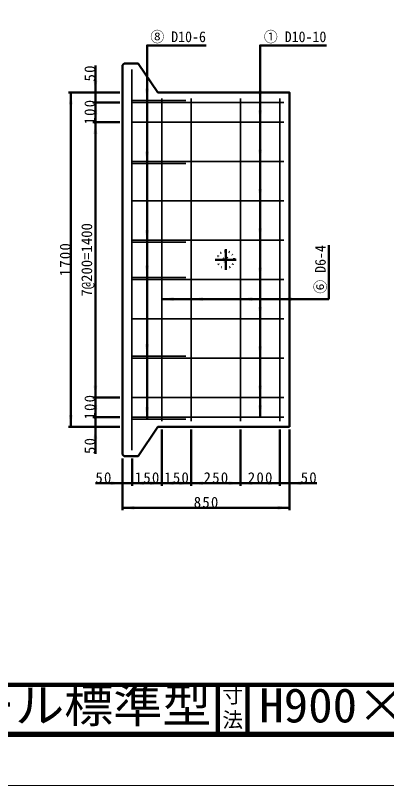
# Model space of a CAD drawing. Units: millimetres, scale not verified, with parts at other scales. Extents: x -2102 to 2102, y -1485 to 1485.
# Drawn here: x 61 to 815, y -1485 to 81 of the extents above; entities that cross this region are included whole.
import ezdxf
from ezdxf.enums import TextEntityAlignment as Align

# ---------------------------------------------------------------- set-up
doc = ezdxf.new("R2010")
doc.units = ezdxf.units.MM
doc.header["$LTSCALE"] = 5
doc.linetypes.add('DOTTED', pattern=[1.75, 0.25, -1.5])
doc.linetypes.add('LONG_DASHED_DOTTED', pattern=[15.25, 12, -1.5, 0.25, -1.5])
doc.layers.add('0-0_V-nasSTD', color=7, linetype='Continuous', lineweight=50)
doc.layers.add('0-1_0', color=7, linetype='Continuous', lineweight=100)
doc.styles.add('ＭＳ ゴシック', font='')
doc.styles.get('ＭＳ ゴシック').set_extended_font_data('MS Gothic')

msp = doc.modelspace()

# ---------------------------------------------------------------- linework, layer by layer
at = {"layer": '0-0_V-nasSTD'}
for p, q in [((281.844, -16.283), (278.244, -19.883)), ((278.244, -19.883), (278.244, -811.483)), ((310.244, -16.283), (281.844, -16.283)), ((310.244, -16.283), (350.244, -75.683)), ((273.244, -75.683), (168.244, -75.683)), ((173.244, -75.683), (173.244, -755.683)), ((273.244, -95.683), (218.244, -95.683)), ((223.244, -95.683), (223.244, -135.683)), ((273.244, -135.683), (218.244, -135.683)), ((223.244, -695.683), (223.244, -135.683)), ((698.244, -495.683), (698.244, -385.683)), ((358.244, -495.683), (698.244, -495.683)), ((273.244, -695.683), (218.244, -695.683)), ((223.244, -735.683), (223.244, -695.683)), ((273.244, -735.683), (218.244, -735.683)), ((273.244, -755.683), (168.244, -755.683)), ((350.244, -755.683), (310.244, -815.083)), ((618.244, -755.683), (350.244, -755.683)), ((358.244, -875.083), (358.244, -760.683)), ((418.244, -875.083), (418.244, -760.683)), ((518.244, -875.083), (518.244, -760.683)), ((598.244, -875.083), (598.244, -760.683)), ((618.244, -925.083), (618.244, -760.683)), ((278.244, -811.483), (281.844, -815.083)), ((278.244, -925.083), (278.244, -820.083)), ((281.844, -815.083), (310.244, -815.083)), ((298.244, -875.083), (298.244, -820.083)), ((298.244, -870.083), (358.244, -870.083)), ((358.244, -870.083), (418.244, -870.083)), ((618.244, -920.083), (278.244, -920.083))]:
    msp.add_line(p, q, dxfattribs=at)
at = {"layer": '0-0_V-nasSTD', "lineweight": 35}
for p, q in [((297.044, -28.683), (297.044, -802.683)), ((296.244, -91.683), (407.273, -91.683)), ((358.244, -743.683), (358.244, -87.683)), ((418.244, -743.683), (418.244, -87.683)), ((518.244, -743.683), (518.244, -87.683)), ((598.244, -743.683), (598.244, -87.683)), ((606.244, -95.683), (298.244, -95.683)), ((606.244, -135.683), (298.244, -135.683)), ((606.244, -215.683), (298.244, -215.683)), ((296.244, -219.683), (407.273, -219.683)), ((606.244, -295.683), (298.244, -295.683)), ((606.244, -375.683), (298.244, -375.683)), ((296.244, -379.683), (407.273, -379.683)), ((296.244, -451.683), (407.273, -451.683)), ((606.244, -455.683), (298.244, -455.683)), ((606.244, -535.683), (298.244, -535.683)), ((296.244, -611.683), (407.273, -611.683)), ((606.244, -615.683), (298.244, -615.683)), ((606.244, -695.683), (298.244, -695.683)), ((606.244, -735.683), (298.244, -735.683)), ((296.244, -739.683), (407.273, -739.683))]:
    msp.add_line(p, q, dxfattribs=at)
at = {"layer": '0-0_V-nasSTD', "linetype": 'LONG_DASHED_DOTTED'}
for p, q in [((488.244, -393.883), (488.244, -436.283)), ((467.044, -415.683), (509.444, -415.683))]:
    msp.add_line(p, q, dxfattribs=at)
at = {"layer": '0-0_V-nasSTD', "lineweight": 100}
for p, q in [((472.5, -1280), (472.5, -1380)), ((532.5, -1280), (532.5, -1380)), ((-1997.5, -1380), (1997.5, -1380))]:
    msp.add_line(p, q, dxfattribs=at)
at = {"layer": '0-0_V-nasSTD', "lineweight": 18}
for points in [[(-2102.5, -1485), (-2102.5, 1485), (2102.5, 1485), (2102.5, -1485)], [(-2002.5, -1385), (-2002.5, 1385), (2002.5, 1385), (2002.5, -1385)]]:
    msp.add_lwpolyline(points, close=True, dxfattribs=at)
at = {"layer": '0-0_V-nasSTD'}
for points in [[(328.244, -739.683), (328.244, 20.317), (448.244, 20.317)], [(558.244, -735.683), (558.244, 20.317), (693.244, 20.317)], [(223.244, -95.683), (223.244, -75.683), (223.244, -20.683)], [(618.244, -755.683), (618.244, -75.683), (350.244, -75.683)], [(223.244, -735.683), (223.244, -755.683), (223.244, -810.683)], [(298.244, -870.083), (278.244, -870.083), (223.244, -870.083)], [(418.244, -870.083), (518.244, -870.083), (598.244, -870.083)], [(598.244, -870.083), (618.244, -870.083), (673.244, -870.083)]]:
    msp.add_lwpolyline(points, dxfattribs=at)
at = {"layer": '0-0_V-nasSTD', "linetype": 'DOTTED'}
for radius in [17.2, 5]:
    msp.add_circle((488.244, -415.683), radius, dxfattribs=at)
at = {"layer": '0-0_V-nasSTD'}
for points in [[(219.244, -51.683), (223.244, -75.683), (223.244, -51.683)], [(223.244, -75.683), (223.244, -51.683), (227.244, -51.683)], [(169.244, -99.683), (173.244, -99.683), (173.244, -75.683)], [(173.244, -99.683), (173.244, -75.683), (177.244, -99.683)], [(324.244, -67.683), (328.244, -91.683), (328.244, -67.683)], [(328.244, -91.683), (328.244, -67.683), (332.244, -67.683)], [(554.244, -71.683), (558.244, -95.683), (558.244, -71.683)], [(558.244, -95.683), (558.244, -71.683), (562.244, -71.683)], [(219.244, -119.683), (223.244, -119.683), (223.244, -95.683)], [(223.244, -119.683), (223.244, -95.683), (227.244, -119.683)], [(219.244, -111.683), (223.244, -135.683), (223.244, -111.683)], [(223.244, -135.683), (223.244, -111.683), (227.244, -111.683)], [(554.244, -111.683), (558.244, -135.683), (558.244, -111.683)], [(558.244, -135.683), (558.244, -111.683), (562.244, -111.683)], [(219.244, -159.683), (223.244, -159.683), (223.244, -135.683)], [(223.244, -159.683), (223.244, -135.683), (227.244, -159.683)], [(324.244, -195.683), (328.244, -219.683), (328.244, -195.683)], [(328.244, -219.683), (328.244, -195.683), (332.244, -195.683)], [(554.244, -191.683), (558.244, -215.683), (558.244, -191.683)], [(558.244, -215.683), (558.244, -191.683), (562.244, -191.683)], [(554.244, -271.683), (558.244, -295.683), (558.244, -271.683)], [(558.244, -295.683), (558.244, -271.683), (562.244, -271.683)], [(324.244, -355.683), (328.244, -379.683), (328.244, -355.683)], [(328.244, -379.683), (328.244, -355.683), (332.244, -355.683)], [(554.244, -351.683), (558.244, -375.683), (558.244, -351.683)], [(558.244, -375.683), (558.244, -351.683), (562.244, -351.683)], [(324.244, -427.683), (328.244, -451.683), (328.244, -427.683)], [(328.244, -451.683), (328.244, -427.683), (332.244, -427.683)], [(554.244, -431.683), (558.244, -455.683), (558.244, -431.683)], [(558.244, -455.683), (558.244, -431.683), (562.244, -431.683)], [(358.244, -495.683), (382.244, -495.683), (382.244, -491.683)], [(358.244, -495.683), (382.244, -499.683), (382.244, -495.683)], [(418.244, -495.683), (442.244, -495.683), (442.244, -491.683)], [(418.244, -495.683), (442.244, -499.683), (442.244, -495.683)], [(518.244, -495.683), (542.244, -495.683), (542.244, -491.683)], [(518.244, -495.683), (542.244, -499.683), (542.244, -495.683)], [(598.244, -495.683), (622.244, -495.683), (622.244, -491.683)], [(598.244, -495.683), (622.244, -499.683), (622.244, -495.683)], [(554.244, -511.683), (558.244, -535.683), (558.244, -511.683)], [(558.244, -535.683), (558.244, -511.683), (562.244, -511.683)], [(324.244, -587.683), (328.244, -611.683), (328.244, -587.683)], [(328.244, -611.683), (328.244, -587.683), (332.244, -587.683)], [(554.244, -591.683), (558.244, -615.683), (558.244, -591.683)], [(558.244, -615.683), (558.244, -591.683), (562.244, -591.683)], [(219.244, -671.683), (223.244, -695.683), (223.244, -671.683)], [(223.244, -695.683), (223.244, -671.683), (227.244, -671.683)], [(554.244, -671.683), (558.244, -695.683), (558.244, -671.683)], [(558.244, -695.683), (558.244, -671.683), (562.244, -671.683)], [(219.244, -719.683), (223.244, -719.683), (223.244, -695.683)], [(223.244, -719.683), (223.244, -695.683), (227.244, -719.683)], [(219.244, -711.683), (223.244, -735.683), (223.244, -711.683)], [(223.244, -735.683), (223.244, -711.683), (227.244, -711.683)], [(324.244, -715.683), (328.244, -739.683), (328.244, -715.683)], [(328.244, -739.683), (328.244, -715.683), (332.244, -715.683)], [(554.244, -711.683), (558.244, -735.683), (558.244, -711.683)], [(558.244, -735.683), (558.244, -711.683), (562.244, -711.683)], [(169.244, -731.683), (173.244, -755.683), (173.244, -731.683)], [(173.244, -755.683), (173.244, -731.683), (177.244, -731.683)], [(219.244, -779.683), (223.244, -779.683), (223.244, -755.683)], [(223.244, -779.683), (223.244, -755.683), (227.244, -779.683)], [(254.244, -870.083), (254.244, -866.083), (278.244, -870.083)], [(254.244, -874.083), (254.244, -870.083), (278.244, -870.083)], [(298.244, -870.083), (322.244, -870.083), (322.244, -866.083)], [(298.244, -870.083), (322.244, -874.083), (322.244, -870.083)], [(334.244, -870.083), (334.244, -866.083), (358.244, -870.083)], [(334.244, -874.083), (334.244, -870.083), (358.244, -870.083)], [(358.244, -870.083), (382.244, -870.083), (382.244, -866.083)], [(358.244, -870.083), (382.244, -874.083), (382.244, -870.083)], [(394.244, -870.083), (394.244, -866.083), (418.244, -870.083)], [(394.244, -874.083), (394.244, -870.083), (418.244, -870.083)], [(418.244, -870.083), (442.244, -870.083), (442.244, -866.083)], [(418.244, -870.083), (442.244, -874.083), (442.244, -870.083)], [(494.244, -870.083), (494.244, -866.083), (518.244, -870.083)], [(494.244, -874.083), (494.244, -870.083), (518.244, -870.083)], [(518.244, -870.083), (542.244, -870.083), (542.244, -866.083)], [(518.244, -870.083), (542.244, -874.083), (542.244, -870.083)], [(574.244, -870.083), (574.244, -866.083), (598.244, -870.083)], [(574.244, -874.083), (574.244, -870.083), (598.244, -870.083)], [(618.244, -870.083), (642.244, -870.083), (642.244, -866.083)], [(618.244, -870.083), (642.244, -874.083), (642.244, -870.083)], [(278.244, -920.083), (302.244, -920.083), (302.244, -916.083)], [(278.244, -920.083), (302.244, -924.083), (302.244, -920.083)], [(594.244, -920.083), (594.244, -916.083), (618.244, -920.083)], [(594.244, -924.083), (594.244, -920.083), (618.244, -920.083)]]:
    msp.add_solid(points, dxfattribs=at)
at = {"layer": '0-1_0'}
msp.add_line((-1997.5, -1280), (1997.5, -1280), dxfattribs=at)

# ---------------------------------------------------------------- texts
at = {"layer": '0-0_V-nasSTD', "style": 'ＭＳ ゴシック'}
for s, height, width, p in [('⑧ D10-6', 21.85, 0.95, (334.974, 20.317)), ('① D10-10', 21.85, 0.95, (565.815, 20.317)), ('1stタッチウォール標準型', 69.65, 1.05, (-687.75, -1377.53)), ('H900×B850×L1997×t80', 69.65, 1.05, (556.5, -1377.492))]:
    msp.add_text(s, height=height, dxfattribs=dict(at, width=width)).set_placement(p, align=Align.BOTTOM_LEFT)
msp.add_text('7@200=1400', height=21.99, rotation=90, dxfattribs=at).set_placement((223.244, -490.683), align=Align.BOTTOM_LEFT)
at = {"layer": '0-0_V-nasSTD', "style": 'ＭＳ ゴシック', "width": 0.95}
msp.add_text('⑥ D6-4', height=21.85, rotation=90, dxfattribs=at).set_placement((698.244, -484.795), align=Align.BOTTOM_LEFT)
at = {"layer": '0-0_V-nasSTD', "style": 'ＭＳ ゴシック'}
for s, p in [('寸', (481.482, -1326.001)), ('法', (481.476, -1375.99))]:
    msp.add_text(s, height=30.79, dxfattribs=at).set_placement(p, align=Align.BOTTOM_LEFT)
at = {"layer": '0-0_V-nasSTD', "char_height": 21.99, "attachment_point": 7, "rotation": 90, "style": 'ＭＳ ゴシック'}
for s, insert in [('\\T1.17;50', (223.244, -53.183)), ('\\T1.17;100', (223.244, -140.683)), ('\\T1.17;1700', (173.244, -449.433)), ('\\T1.17;100', (223.244, -740.683)), ('\\T1.17;50', (223.244, -810.683))]:
    msp.add_mtext(s, dxfattribs=dict(at, insert=insert))
at = {"layer": '0-0_V-nasSTD', "char_height": 21.99, "attachment_point": 7, "style": 'ＭＳ ゴシック'}
for s, insert in [('\\T1.17;50', (223.244, -870.083)), ('\\T1.17;150', (303.244, -870.083)), ('\\T1.17;150', (363.244, -870.083)), ('\\T1.17;250', (443.244, -870.083)), ('\\T1.17;200', (533.244, -870.083)), ('\\T1.17;50', (640.744, -870.083)), ('\\T1.17;850', (423.244, -920.083))]:
    msp.add_mtext(s, dxfattribs=dict(at, insert=insert))

doc.saveas('drawing.dxf')
